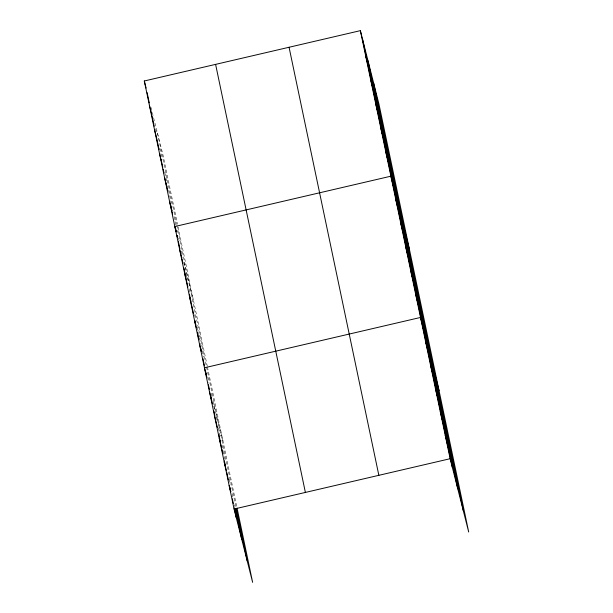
<?xml version="1.0" encoding="UTF-8"?>
<svg xmlns="http://www.w3.org/2000/svg" width="613" height="613" viewBox="0 0 613 613"><rect width="100%" height="100%" fill="white"/><g stroke="black" fill="none" stroke-linecap="round" stroke-linejoin="round"><path stroke-width="0.46" stroke-dasharray="3.06 2.3" d="M150.99 107.421L162.851 154.292L177.525 224.258M183.839 262.134L193.371 299.826M213.002 401.569L223.002 441.092M178.115 227.055L207.24 365.93M207.432 366.835L236.871 507.189M157.464 133.029L176.644 224.458M176.843 225.385L236.043 507.664M155.641 128.845L156.621 133.511M159.748 148.438L161.901 158.698M164.836 172.69L166.598 181.088M168.56 190.421L171.295 203.478M174.038 216.542L175.801 224.94M176.973 230.534L177.364 232.404M178.536 237.997L179.126 240.802M181.279 251.062L181.862 253.859M183.969 263.904L184.352 265.713M186.252 274.77L186.819 277.482M187.011 278.394L187.386 280.202M189.287 289.259L190.237 293.788M194.605 314.615L195.555 319.143M197.263 327.288L198.597 333.625M198.788 334.537L199.355 337.25M199.547 338.154L201.631 348.115M202.206 350.835L203.531 357.172M207.707 377.095L208.849 382.527M211.133 393.393L211.7 396.105M213.791 406.067L214.742 410.595M216.067 416.932L216.634 419.652M218.351 427.805L220.059 435.95M221.952 445.007L223.094 450.44M223.285 451.344L225.377 461.305M229.17 479.412L230.312 484.852M232.212 493.902L233.162 498.43M234.488 504.767L234.871 506.583"/><path stroke-width="0.92" d="M237.055 508.1L252.633 582.35L234.082 509.043L144.3 80.985L360.367 30.65L378.918 103.957L468.7 532.015L450.149 458.708L360.367 30.65M234.082 509.043L450.149 458.708M365.455 54.909L367.7 63.783M370.543 79.161L372.788 88.034M375.631 103.421L377.876 112.294M380.719 127.68L382.964 136.553M385.807 151.932L388.052 160.805M409.446 249.499L390.895 176.192L174.828 226.519L176.169 231.844M395.829 199.731L398.075 208.612M400.772 223.278L403.017 232.151M405.706 246.824L407.951 255.698M410.649 270.364L412.894 279.237M415.583 293.911L417.828 302.784M439.077 390.757L420.526 317.45L204.451 367.785L206.696 376.658L205.37 370.321M425.46 340.997L427.705 349.87M430.403 364.536L432.648 373.409M435.337 388.083L437.582 396.956M440.28 411.622L442.525 420.495M445.214 435.169L447.459 444.042M144.3 80.985L146.093 88.08M149.388 105.237L151.633 114.11M154.476 129.496L156.721 138.369L156.33 136.5M159.564 153.756L161.579 161.74M164.652 178.008L166.897 186.881M169.74 202.267L171.985 211.14L170.414 203.677M177.54 237.246L177.073 235.4L177.448 237.208M179.762 250.066L181.785 258.05L181.44 256.226M184.705 273.613L186.72 281.597M189.639 297.152L191.662 305.136M194.574 320.699L196.375 327.794M199.516 344.238L201.309 351.341M209.393 391.324L211.638 400.197M214.328 414.871L217.331 427.368M219.27 438.41L221.515 447.283M224.205 461.957L226.45 470.83M229.147 485.496L230.718 491.71M373.539 82.694L463.321 510.752M367.992 60.787L457.781 488.845M362.612 39.523L452.394 467.589M289.068 47.262L378.849 475.32M215.6 64.373L305.389 492.431M236.235 508.568L247.254 561.087M235.254 508.392L241.706 539.179M147.128 92.655L149.281 102.915M152.024 115.98L154.177 126.24M156.913 139.304L159.066 149.564M161.219 159.824L161.61 161.694M161.809 162.629L162.782 167.288M163.181 169.157L163.962 172.889M166.115 183.149L167.678 190.612M172.176 212.075L172.567 213.937M175.31 227.002L176.291 231.668M178.398 241.737L179.916 248.978M182.007 258.939L182.958 263.467M183.908 267.996L185.425 275.237M186.95 282.486L187.9 287.014M189.417 294.255L190.934 301.496M191.884 306.025L193.401 313.274M194.926 320.515L195.876 325.043M197.394 332.284L198.911 339.533M200.428 346.774L201.378 351.303M202.903 358.544L204.42 365.792M208.412 384.803L209.355 389.332M210.88 396.58L212.397 403.821M213.914 411.062L214.864 415.591M218.856 434.609L220.374 441.85M221.891 449.099L222.841 453.628M224.366 460.869L225.316 465.397M226.833 472.638L228.35 479.887M229.867 487.128L230.817 491.657M232.342 498.898L233.292 503.426M234.235 507.955L236.327 517.916"/></g></svg>
